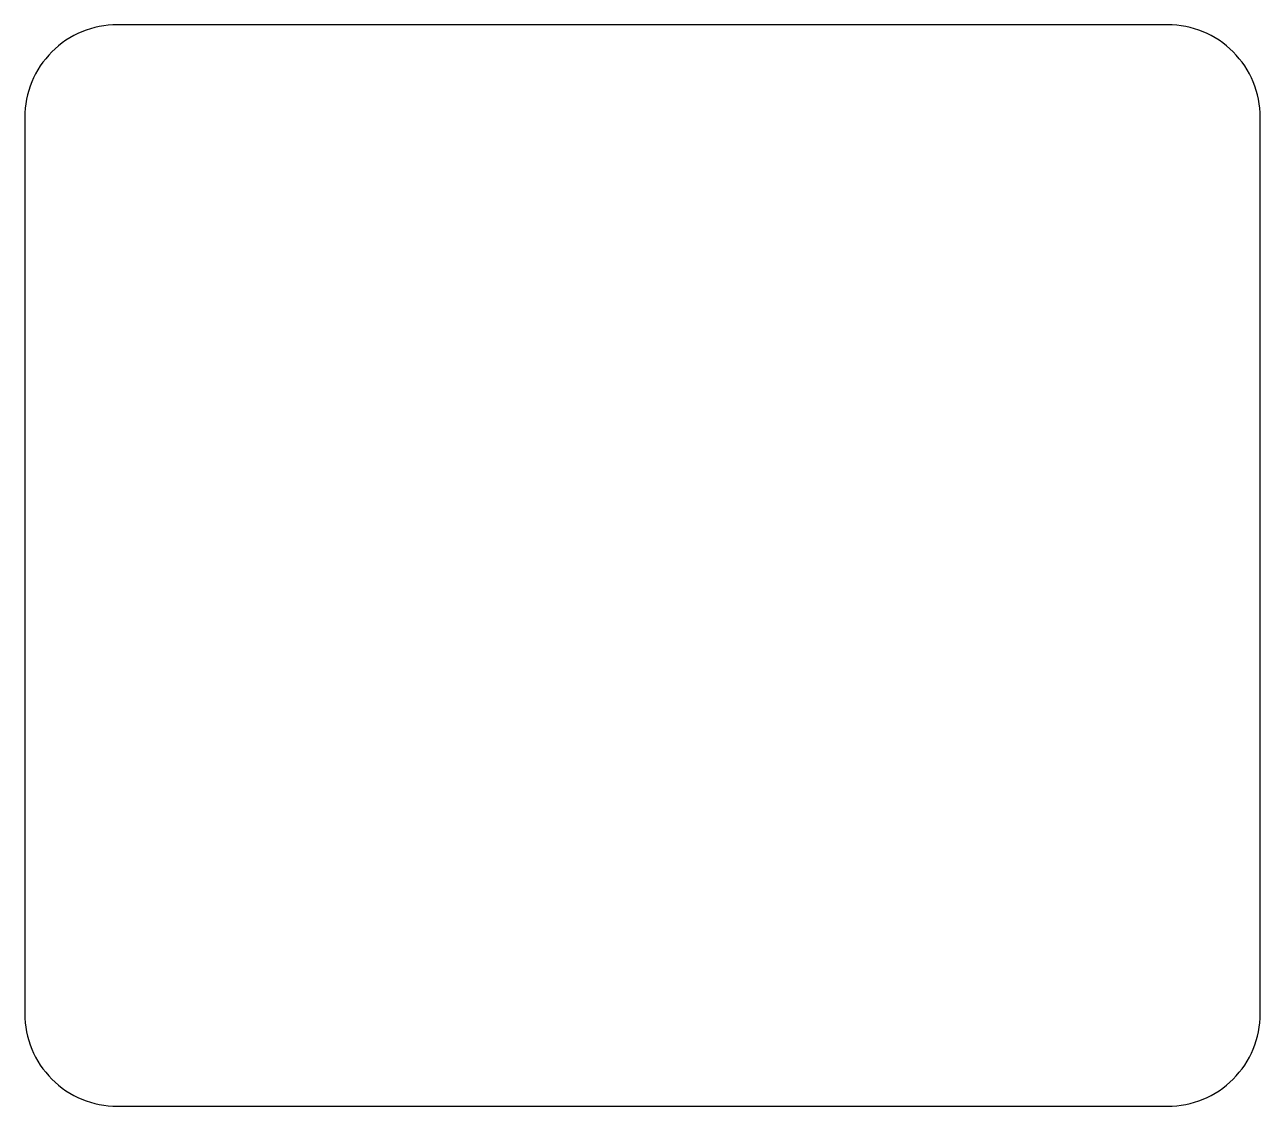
# Model space of a CAD drawing. Header units: millimetres. Extents: x -20 to 20, y -17.5 to 17.5.
import ezdxf

# ---------------------------------------------------------------- set-up
doc = ezdxf.new("R2010")
doc.units = ezdxf.units.MM
doc.layers.get('0').update_dxf_attribs({"linetype": 'CONTINUOUS'})

msp = doc.modelspace()

# ---------------------------------------------------------------- linework, layer by layer
msp.add_lwpolyline([(-17, 17.5, 0.414214), (-20, 14.5), (-20, -14.5, 0.414214), (-17, -17.5), (17, -17.5, 0.414214), (20, -14.5), (20, 14.5, 0.414214), (17, 17.5)], format="xyb", close=True)

doc.saveas('drawing.dxf')
